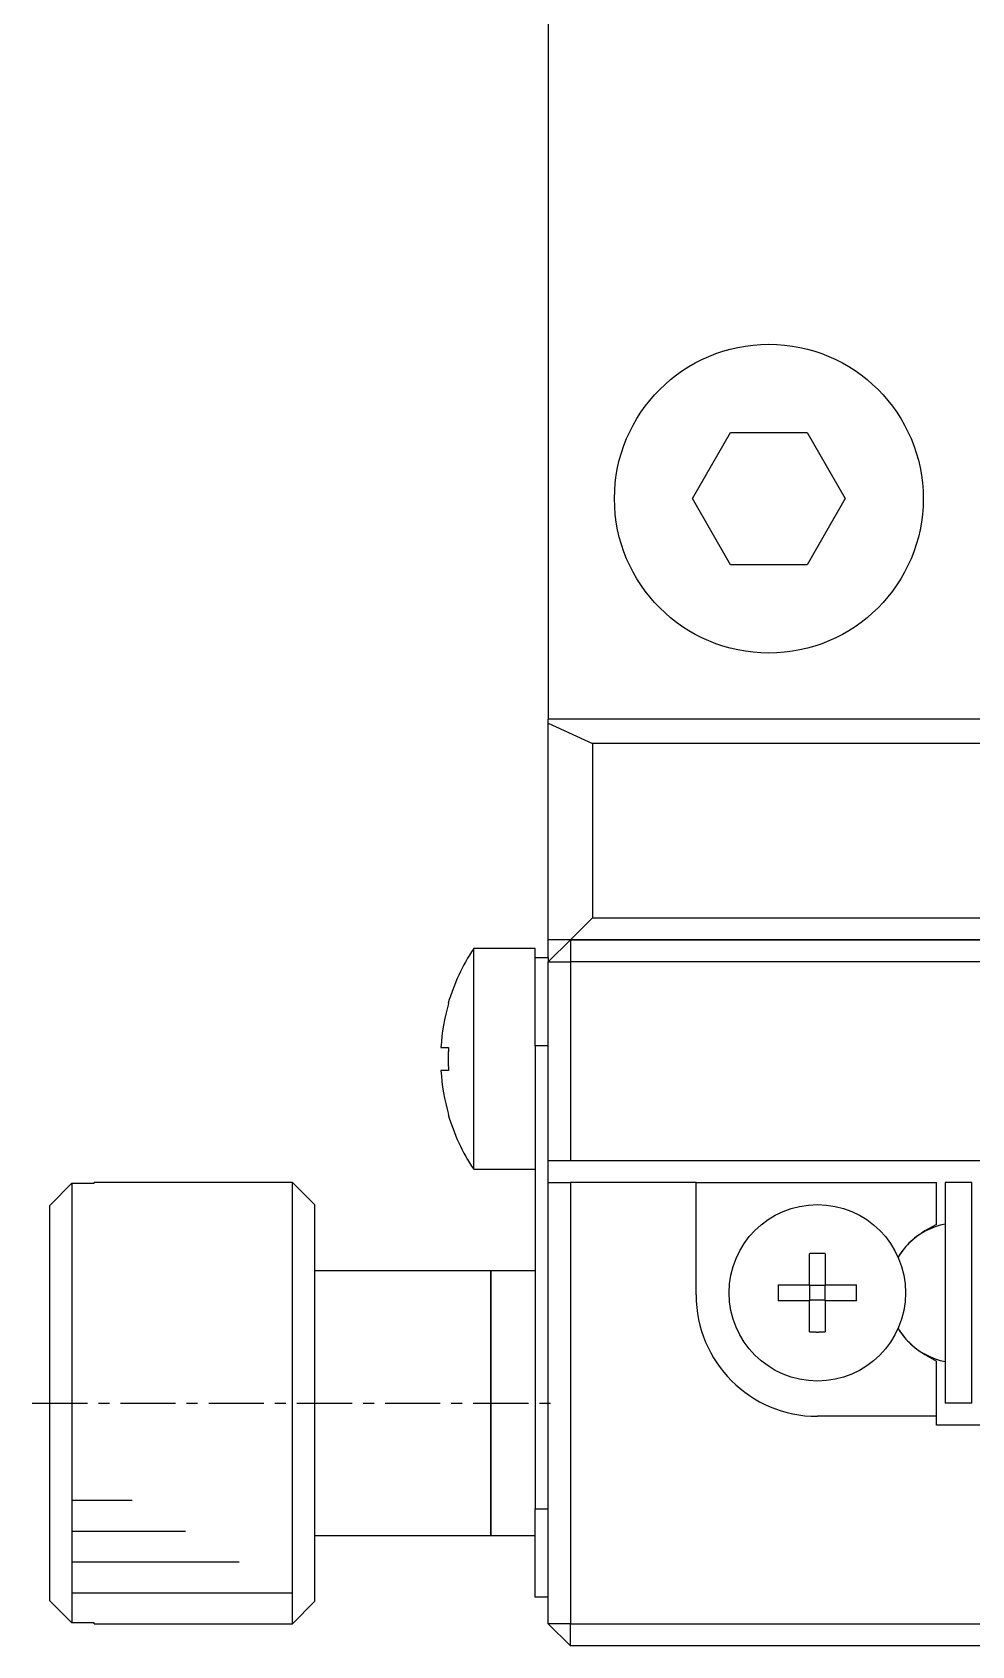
# Model space of a CAD drawing. Extents: x 61 to 317, y 68 to 332.
# Drawn here: x 86.69 to 107.99, y 227.16 to 263.73 of the extents above; entities that cross this region are included whole.
import ezdxf

# ---------------------------------------------------------------- set-up
doc = ezdxf.new("R2010")
doc.units = 0
doc.linetypes.add('CENTER', pattern=[2, 1.25, -0.25, 0.25, -0.25])
doc.layers.get('0').update_dxf_attribs({"linetype": 'CONTINUOUS'})
doc.layers.add('CENTER', color=1, linetype='CENTER')

msp = doc.modelspace()

# ---------------------------------------------------------------- linework, layer by layer
at = {"color": 7, "linetype": 'CONTINUOUS'}
for p, q in [((98.387, 282.663), (98.387, 248.163)), ((101.655, 253.163), (102.521, 254.663)), ((102.521, 254.663), (104.253, 254.663)), ((104.253, 254.663), (105.119, 253.163)), ((102.521, 251.663), (101.655, 253.163)), ((105.119, 253.163), (104.253, 251.663)), ((104.253, 251.663), (102.521, 251.663)), ((101.387, 248.163), (98.387, 248.163)), ((98.387, 248.072), (98.387, 248.163)), ((98.387, 243.163), (98.387, 248.072)), ((98.387, 248.072), (99.387, 247.616)), ((101.737, 248.163), (101.387, 248.163)), ((105.037, 248.163), (101.737, 248.163)), ((105.387, 248.163), (105.037, 248.163)), ((120.387, 248.163), (105.387, 248.163)), ((157.387, 247.616), (99.387, 247.616)), ((99.387, 247.616), (99.387, 243.663)), ((98.887, 243.163), (99.387, 243.663)), ((99.387, 243.663), (157.387, 243.663)), ((96.695, 237.963), (96.695, 242.963)), ((98.087, 242.963), (96.695, 242.963)), ((98.087, 242.763), (98.087, 242.963)), ((98.387, 242.763), (98.387, 243.163)), ((98.887, 243.163), (98.387, 243.163)), ((98.887, 243.163), (98.387, 242.663)), ((109.887, 243.163), (98.887, 243.163)), ((98.887, 243.163), (109.887, 243.163)), ((98.887, 243.163), (98.887, 242.663)), ((98.087, 240.763), (98.087, 242.763)), ((98.087, 242.763), (98.387, 242.763)), ((98.387, 242.763), (98.387, 242.663)), ((98.387, 238.163), (98.387, 242.663)), ((98.387, 242.663), (98.887, 242.663)), ((157.887, 242.663), (98.887, 242.663)), ((98.887, 242.663), (98.887, 238.163)), ((96.118, 241.725), (96.124, 241.722)), ((95.952, 240.723), (96.124, 240.723)), ((98.087, 240.763), (98.087, 239.388)), ((96.124, 240.203), (95.952, 240.203)), ((96.124, 239.204), (96.118, 239.201)), ((98.087, 239.388), (98.087, 230.263)), ((98.387, 238.163), (98.887, 238.163)), ((98.387, 237.663), (98.387, 238.163)), ((98.887, 238.163), (108.187, 238.163)), ((96.695, 237.963), (98.087, 237.963)), ((87.087, 237.145), (87.587, 237.647)), ((87.587, 237.647), (87.587, 227.679)), ((87.587, 237.647), (88.087, 237.647)), ((92.587, 237.663), (88.087, 237.663)), ((88.087, 237.647), (88.087, 237.663)), ((92.587, 227.663), (92.587, 237.663)), ((93.087, 237.163), (92.587, 237.663)), ((98.387, 227.663), (98.387, 237.663)), ((98.387, 237.663), (98.887, 237.663)), ((101.737, 237.663), (98.887, 237.663)), ((98.887, 237.663), (98.887, 227.663)), ((101.737, 237.663), (107.187, 237.663)), ((101.737, 235.113), (101.737, 237.663)), ((107.187, 236.714), (107.187, 237.663)), ((107.387, 237.663), (107.387, 232.663)), ((107.987, 237.663), (107.387, 237.663)), ((107.987, 232.663), (107.987, 237.663)), ((87.087, 228.181), (87.087, 237.145)), ((93.087, 237.163), (93.087, 228.163)), ((107.187, 236.714), (106.927, 236.564)), ((104.307, 235.343), (104.307, 236.049)), ((104.667, 236.049), (104.667, 235.343)), ((97.087, 235.663), (93.087, 235.663)), ((97.087, 235.663), (97.087, 229.663)), ((97.087, 229.663), (97.087, 235.663)), ((98.087, 235.663), (97.087, 235.663)), ((103.601, 235.343), (104.307, 235.343)), ((104.317, 235.333), (104.307, 235.343)), ((104.317, 235.333), (104.657, 235.333)), ((104.317, 234.993), (104.317, 235.333)), ((104.657, 235.333), (104.667, 235.343)), ((104.657, 235.333), (104.657, 234.993)), ((104.667, 235.343), (105.373, 235.343)), ((104.307, 234.983), (103.601, 234.983)), ((104.317, 234.993), (104.307, 234.983)), ((104.307, 234.277), (104.307, 234.983)), ((104.657, 234.993), (104.317, 234.993)), ((104.657, 234.993), (104.667, 234.983)), ((105.373, 234.983), (104.667, 234.983)), ((104.667, 234.983), (104.667, 234.277)), ((106.927, 233.762), (107.187, 233.612)), ((107.187, 232.363), (107.187, 233.612)), ((107.987, 232.663), (107.387, 232.663)), ((107.187, 232.363), (104.487, 232.363)), ((107.187, 232.163), (107.187, 232.363)), ((149.587, 232.163), (107.187, 232.163)), ((98.087, 228.263), (98.087, 230.263)), ((93.087, 229.663), (97.087, 229.663)), ((97.087, 229.663), (98.087, 229.663)), ((98.387, 228.263), (98.087, 228.263)), ((87.587, 227.679), (87.087, 228.181)), ((92.587, 227.663), (93.087, 228.163)), ((88.087, 227.679), (87.587, 227.679)), ((88.087, 227.663), (88.087, 227.679)), ((88.087, 227.663), (92.587, 227.663)), ((98.887, 227.663), (98.387, 227.663)), ((98.887, 227.163), (98.387, 227.663)), ((98.887, 227.663), (157.887, 227.663)), ((98.887, 227.163), (98.887, 227.663)), ((157.887, 227.163), (98.887, 227.163))]:
    msp.add_line(p, q, dxfattribs=at)
at = {"color": 9, "linetype": 'CONTINUOUS'}
for p, q in [((98.387, 240.763), (98.087, 240.763)), ((98.087, 230.263), (98.387, 230.263))]:
    msp.add_line(p, q, dxfattribs=at)
at = {"color": 3, "linetype": 'CONTINUOUS'}
for p, q in [((87.587, 230.463), (88.95, 230.463)), ((87.587, 229.763), (90.162, 229.763)), ((87.587, 229.063), (91.375, 229.063)), ((87.587, 228.363), (92.587, 228.363))]:
    msp.add_line(p, q, dxfattribs=at)
at = {"color": 7, "linetype": 'CONTINUOUS'}
for points in [[(96.124, 240.723, 0), (96.124, 240.719, 0), (96.124, 240.715, 0), (96.124, 240.711, 0), (96.124, 240.707, 0), (96.123, 240.703, 0), (96.123, 240.699, 0), (96.123, 240.695, 0), (96.123, 240.691, 0), (96.123, 240.687, 0), (96.122, 240.682, 0), (96.122, 240.678, 0), (96.122, 240.674, 0), (96.122, 240.67, 0), (96.122, 240.666, 0), (96.122, 240.662, 0), (96.121, 240.658, 0), (96.121, 240.654, 0), (96.121, 240.65, 0), (96.121, 240.646, 0), (96.121, 240.642, 0), (96.121, 240.638, 0), (96.121, 240.634, 0), (96.12, 240.63, 0), (96.12, 240.626, 0), (96.12, 240.622, 0), (96.12, 240.617, 0), (96.12, 240.613, 0), (96.12, 240.609, 0), (96.12, 240.605, 0), (96.12, 240.601, 0), (96.119, 240.597, 0), (96.119, 240.593, 0), (96.119, 240.589, 0), (96.119, 240.585, 0), (96.119, 240.581, 0), (96.119, 240.577, 0), (96.119, 240.573, 0), (96.119, 240.569, 0), (96.119, 240.565, 0), (96.118, 240.561, 0), (96.118, 240.557, 0), (96.118, 240.552, 0), (96.118, 240.548, 0), (96.118, 240.544, 0), (96.118, 240.54, 0), (96.118, 240.536, 0), (96.118, 240.532, 0), (96.118, 240.528, 0), (96.118, 240.524, 0), (96.118, 240.52, 0), (96.118, 240.516, 0), (96.118, 240.512, 0), (96.118, 240.508, 0), (96.118, 240.504, 0), (96.118, 240.5, 0), (96.118, 240.496, 0), (96.118, 240.492, 0), (96.118, 240.487, 0), (96.118, 240.483, 0), (96.118, 240.479, 0), (96.118, 240.475, 0), (96.118, 240.471, 0), (96.118, 240.467, 0), (96.118, 240.463, 0), (96.118, 240.459, 0), (96.118, 240.455, 0), (96.118, 240.451, 0), (96.118, 240.447, 0), (96.118, 240.443, 0), (96.118, 240.439, 0), (96.118, 240.435, 0), (96.118, 240.431, 0), (96.118, 240.426, 0), (96.118, 240.422, 0), (96.118, 240.418, 0), (96.118, 240.414, 0), (96.118, 240.41, 0), (96.118, 240.406, 0), (96.118, 240.402, 0), (96.118, 240.398, 0), (96.118, 240.394, 0), (96.118, 240.39, 0), (96.118, 240.386, 0), (96.118, 240.382, 0), (96.118, 240.378, 0), (96.118, 240.374, 0), (96.118, 240.37, 0), (96.118, 240.366, 0), (96.119, 240.361, 0), (96.119, 240.357, 0), (96.119, 240.353, 0), (96.119, 240.349, 0), (96.119, 240.345, 0), (96.119, 240.341, 0), (96.119, 240.337, 0), (96.119, 240.333, 0), (96.119, 240.329, 0), (96.12, 240.325, 0), (96.12, 240.321, 0), (96.12, 240.317, 0), (96.12, 240.313, 0), (96.12, 240.309, 0), (96.12, 240.305, 0), (96.12, 240.3, 0), (96.12, 240.296, 0), (96.121, 240.292, 0), (96.121, 240.288, 0), (96.121, 240.284, 0), (96.121, 240.28, 0), (96.121, 240.276, 0), (96.121, 240.272, 0), (96.121, 240.268, 0), (96.122, 240.264, 0), (96.122, 240.26, 0), (96.122, 240.256, 0), (96.122, 240.252, 0), (96.122, 240.248, 0), (96.122, 240.244, 0), (96.123, 240.24, 0), (96.123, 240.236, 0), (96.123, 240.231, 0), (96.123, 240.227, 0), (96.123, 240.223, 0), (96.124, 240.219, 0), (96.124, 240.215, 0), (96.124, 240.211, 0), (96.124, 240.207, 0), (96.124, 240.203, 0)], [(104.667, 236.049, 0), (104.664, 236.049, 0), (104.661, 236.05, 0), (104.659, 236.05, 0), (104.656, 236.05, 0), (104.653, 236.05, 0), (104.65, 236.05, 0), (104.647, 236.05, 0), (104.645, 236.05, 0), (104.642, 236.05, 0), (104.639, 236.05, 0), (104.636, 236.05, 0), (104.633, 236.05, 0), (104.63, 236.05, 0), (104.628, 236.05, 0), (104.625, 236.05, 0), (104.622, 236.05, 0), (104.619, 236.05, 0), (104.616, 236.051, 0), (104.614, 236.051, 0), (104.611, 236.051, 0), (104.608, 236.051, 0), (104.605, 236.051, 0), (104.602, 236.051, 0), (104.6, 236.051, 0), (104.597, 236.051, 0), (104.594, 236.051, 0), (104.591, 236.051, 0), (104.588, 236.051, 0), (104.585, 236.051, 0), (104.583, 236.051, 0), (104.58, 236.051, 0), (104.577, 236.051, 0), (104.574, 236.051, 0), (104.571, 236.051, 0), (104.569, 236.051, 0), (104.566, 236.051, 0), (104.563, 236.051, 0), (104.56, 236.051, 0), (104.557, 236.051, 0), (104.555, 236.051, 0), (104.552, 236.051, 0), (104.549, 236.051, 0), (104.546, 236.051, 0), (104.543, 236.051, 0), (104.54, 236.051, 0), (104.538, 236.051, 0), (104.535, 236.052, 0), (104.532, 236.052, 0), (104.529, 236.052, 0), (104.526, 236.052, 0), (104.524, 236.052, 0), (104.521, 236.052, 0), (104.518, 236.052, 0), (104.515, 236.052, 0), (104.512, 236.052, 0), (104.51, 236.052, 0), (104.507, 236.052, 0), (104.504, 236.052, 0), (104.501, 236.052, 0), (104.498, 236.052, 0), (104.495, 236.052, 0), (104.493, 236.052, 0), (104.49, 236.052, 0), (104.487, 236.052, 0), (104.484, 236.052, 0), (104.481, 236.052, 0), (104.479, 236.052, 0), (104.476, 236.052, 0), (104.473, 236.052, 0), (104.47, 236.052, 0), (104.467, 236.052, 0), (104.464, 236.052, 0), (104.462, 236.052, 0), (104.459, 236.052, 0), (104.456, 236.052, 0), (104.453, 236.052, 0), (104.45, 236.052, 0), (104.448, 236.052, 0), (104.445, 236.052, 0), (104.442, 236.052, 0), (104.439, 236.052, 0), (104.436, 236.051, 0), (104.434, 236.051, 0), (104.431, 236.051, 0), (104.428, 236.051, 0), (104.425, 236.051, 0), (104.422, 236.051, 0), (104.419, 236.051, 0), (104.417, 236.051, 0), (104.414, 236.051, 0), (104.411, 236.051, 0), (104.408, 236.051, 0), (104.405, 236.051, 0), (104.403, 236.051, 0), (104.4, 236.051, 0), (104.397, 236.051, 0), (104.394, 236.051, 0), (104.391, 236.051, 0), (104.389, 236.051, 0), (104.386, 236.051, 0), (104.383, 236.051, 0), (104.38, 236.051, 0), (104.377, 236.051, 0), (104.374, 236.051, 0), (104.372, 236.051, 0), (104.369, 236.051, 0), (104.366, 236.051, 0), (104.363, 236.051, 0), (104.36, 236.051, 0), (104.358, 236.051, 0), (104.355, 236.05, 0), (104.352, 236.05, 0), (104.349, 236.05, 0), (104.346, 236.05, 0), (104.344, 236.05, 0), (104.341, 236.05, 0), (104.338, 236.05, 0), (104.335, 236.05, 0), (104.332, 236.05, 0), (104.329, 236.05, 0), (104.327, 236.05, 0), (104.324, 236.05, 0), (104.321, 236.05, 0), (104.318, 236.05, 0), (104.315, 236.05, 0), (104.313, 236.05, 0), (104.31, 236.049, 0), (104.307, 236.049, 0)], [(103.601, 235.343, 0), (103.601, 235.34, 0), (103.6, 235.337, 0), (103.6, 235.335, 0), (103.6, 235.332, 0), (103.6, 235.329, 0), (103.6, 235.326, 0), (103.6, 235.323, 0), (103.6, 235.321, 0), (103.6, 235.318, 0), (103.6, 235.315, 0), (103.6, 235.312, 0), (103.6, 235.309, 0), (103.6, 235.307, 0), (103.6, 235.304, 0), (103.6, 235.301, 0), (103.6, 235.298, 0), (103.6, 235.295, 0), (103.6, 235.292, 0), (103.599, 235.29, 0), (103.599, 235.287, 0), (103.599, 235.284, 0), (103.599, 235.281, 0), (103.599, 235.278, 0), (103.599, 235.276, 0), (103.599, 235.273, 0), (103.599, 235.27, 0), (103.599, 235.267, 0), (103.599, 235.264, 0), (103.599, 235.262, 0), (103.599, 235.259, 0), (103.599, 235.256, 0), (103.599, 235.253, 0), (103.599, 235.25, 0), (103.599, 235.247, 0), (103.599, 235.245, 0), (103.599, 235.242, 0), (103.599, 235.239, 0), (103.599, 235.236, 0), (103.599, 235.233, 0), (103.599, 235.231, 0), (103.599, 235.228, 0), (103.599, 235.225, 0), (103.599, 235.222, 0), (103.599, 235.219, 0), (103.599, 235.217, 0), (103.599, 235.214, 0), (103.599, 235.211, 0), (103.599, 235.208, 0), (103.599, 235.205, 0), (103.598, 235.202, 0), (103.598, 235.2, 0), (103.598, 235.197, 0), (103.598, 235.194, 0), (103.598, 235.191, 0), (103.598, 235.188, 0), (103.598, 235.186, 0), (103.598, 235.183, 0), (103.598, 235.18, 0), (103.598, 235.177, 0), (103.598, 235.174, 0), (103.598, 235.171, 0), (103.598, 235.169, 0), (103.598, 235.166, 0), (103.598, 235.163, 0), (103.598, 235.16, 0), (103.598, 235.157, 0), (103.598, 235.155, 0), (103.598, 235.152, 0), (103.598, 235.149, 0), (103.598, 235.146, 0), (103.598, 235.143, 0), (103.598, 235.141, 0), (103.598, 235.138, 0), (103.598, 235.135, 0), (103.598, 235.132, 0), (103.598, 235.129, 0), (103.598, 235.126, 0), (103.598, 235.124, 0), (103.599, 235.121, 0), (103.599, 235.118, 0), (103.599, 235.115, 0), (103.599, 235.112, 0), (103.599, 235.11, 0), (103.599, 235.107, 0), (103.599, 235.104, 0), (103.599, 235.101, 0), (103.599, 235.098, 0), (103.599, 235.096, 0), (103.599, 235.093, 0), (103.599, 235.09, 0), (103.599, 235.087, 0), (103.599, 235.084, 0), (103.599, 235.081, 0), (103.599, 235.079, 0), (103.599, 235.076, 0), (103.599, 235.073, 0), (103.599, 235.07, 0), (103.599, 235.067, 0), (103.599, 235.065, 0), (103.599, 235.062, 0), (103.599, 235.059, 0), (103.599, 235.056, 0), (103.599, 235.053, 0), (103.599, 235.051, 0), (103.599, 235.048, 0), (103.599, 235.045, 0), (103.599, 235.042, 0), (103.599, 235.039, 0), (103.599, 235.036, 0), (103.6, 235.034, 0), (103.6, 235.031, 0), (103.6, 235.028, 0), (103.6, 235.025, 0), (103.6, 235.022, 0), (103.6, 235.02, 0), (103.6, 235.017, 0), (103.6, 235.014, 0), (103.6, 235.011, 0), (103.6, 235.008, 0), (103.6, 235.006, 0), (103.6, 235.003, 0), (103.6, 235, 0), (103.6, 234.997, 0), (103.6, 234.994, 0), (103.6, 234.991, 0), (103.6, 234.989, 0), (103.601, 234.986, 0), (103.601, 234.983, 0)], [(105.373, 234.983, 0), (105.373, 234.986, 0), (105.373, 234.989, 0), (105.374, 234.991, 0), (105.374, 234.994, 0), (105.374, 234.997, 0), (105.374, 235, 0), (105.374, 235.003, 0), (105.374, 235.006, 0), (105.374, 235.008, 0), (105.374, 235.011, 0), (105.374, 235.014, 0), (105.374, 235.017, 0), (105.374, 235.02, 0), (105.374, 235.022, 0), (105.374, 235.025, 0), (105.374, 235.028, 0), (105.374, 235.031, 0), (105.374, 235.034, 0), (105.374, 235.036, 0), (105.375, 235.039, 0), (105.375, 235.042, 0), (105.375, 235.045, 0), (105.375, 235.048, 0), (105.375, 235.051, 0), (105.375, 235.053, 0), (105.375, 235.056, 0), (105.375, 235.059, 0), (105.375, 235.062, 0), (105.375, 235.065, 0), (105.375, 235.067, 0), (105.375, 235.07, 0), (105.375, 235.073, 0), (105.375, 235.076, 0), (105.375, 235.079, 0), (105.375, 235.081, 0), (105.375, 235.084, 0), (105.375, 235.087, 0), (105.375, 235.09, 0), (105.375, 235.093, 0), (105.375, 235.096, 0), (105.375, 235.098, 0), (105.375, 235.101, 0), (105.375, 235.104, 0), (105.375, 235.107, 0), (105.375, 235.11, 0), (105.375, 235.112, 0), (105.375, 235.115, 0), (105.375, 235.118, 0), (105.375, 235.121, 0), (105.376, 235.124, 0), (105.376, 235.126, 0), (105.376, 235.129, 0), (105.376, 235.132, 0), (105.376, 235.135, 0), (105.376, 235.138, 0), (105.376, 235.141, 0), (105.376, 235.143, 0), (105.376, 235.146, 0), (105.376, 235.149, 0), (105.376, 235.152, 0), (105.376, 235.155, 0), (105.376, 235.157, 0), (105.376, 235.16, 0), (105.376, 235.163, 0), (105.376, 235.166, 0), (105.376, 235.169, 0), (105.376, 235.171, 0), (105.376, 235.174, 0), (105.376, 235.177, 0), (105.376, 235.18, 0), (105.376, 235.183, 0), (105.376, 235.186, 0), (105.376, 235.188, 0), (105.376, 235.191, 0), (105.376, 235.194, 0), (105.376, 235.197, 0), (105.376, 235.2, 0), (105.376, 235.202, 0), (105.375, 235.205, 0), (105.375, 235.208, 0), (105.375, 235.211, 0), (105.375, 235.214, 0), (105.375, 235.217, 0), (105.375, 235.219, 0), (105.375, 235.222, 0), (105.375, 235.225, 0), (105.375, 235.228, 0), (105.375, 235.231, 0), (105.375, 235.233, 0), (105.375, 235.236, 0), (105.375, 235.239, 0), (105.375, 235.242, 0), (105.375, 235.245, 0), (105.375, 235.247, 0), (105.375, 235.25, 0), (105.375, 235.253, 0), (105.375, 235.256, 0), (105.375, 235.259, 0), (105.375, 235.262, 0), (105.375, 235.264, 0), (105.375, 235.267, 0), (105.375, 235.27, 0), (105.375, 235.273, 0), (105.375, 235.276, 0), (105.375, 235.278, 0), (105.375, 235.281, 0), (105.375, 235.284, 0), (105.375, 235.287, 0), (105.374, 235.29, 0), (105.374, 235.292, 0), (105.374, 235.295, 0), (105.374, 235.298, 0), (105.374, 235.301, 0), (105.374, 235.304, 0), (105.374, 235.307, 0), (105.374, 235.309, 0), (105.374, 235.312, 0), (105.374, 235.315, 0), (105.374, 235.318, 0), (105.374, 235.321, 0), (105.374, 235.323, 0), (105.374, 235.326, 0), (105.374, 235.329, 0), (105.374, 235.332, 0), (105.374, 235.335, 0), (105.373, 235.337, 0), (105.373, 235.34, 0), (105.373, 235.343, 0)], [(104.307, 234.277, 0), (104.31, 234.277, 0), (104.313, 234.277, 0), (104.315, 234.276, 0), (104.318, 234.276, 0), (104.321, 234.276, 0), (104.324, 234.276, 0), (104.327, 234.276, 0), (104.329, 234.276, 0), (104.332, 234.276, 0), (104.335, 234.276, 0), (104.338, 234.276, 0), (104.341, 234.276, 0), (104.344, 234.276, 0), (104.346, 234.276, 0), (104.349, 234.276, 0), (104.352, 234.276, 0), (104.355, 234.276, 0), (104.358, 234.276, 0), (104.36, 234.276, 0), (104.363, 234.276, 0), (104.366, 234.275, 0), (104.369, 234.275, 0), (104.372, 234.275, 0), (104.374, 234.275, 0), (104.377, 234.275, 0), (104.38, 234.275, 0), (104.383, 234.275, 0), (104.386, 234.275, 0), (104.389, 234.275, 0), (104.391, 234.275, 0), (104.394, 234.275, 0), (104.397, 234.275, 0), (104.4, 234.275, 0), (104.403, 234.275, 0), (104.405, 234.275, 0), (104.408, 234.275, 0), (104.411, 234.275, 0), (104.414, 234.275, 0), (104.417, 234.275, 0), (104.419, 234.275, 0), (104.422, 234.275, 0), (104.425, 234.275, 0), (104.428, 234.275, 0), (104.431, 234.275, 0), (104.434, 234.275, 0), (104.436, 234.275, 0), (104.439, 234.275, 0), (104.442, 234.275, 0), (104.445, 234.275, 0), (104.448, 234.275, 0), (104.45, 234.275, 0), (104.453, 234.275, 0), (104.456, 234.275, 0), (104.459, 234.274, 0), (104.462, 234.274, 0), (104.464, 234.274, 0), (104.467, 234.274, 0), (104.47, 234.274, 0), (104.473, 234.274, 0), (104.476, 234.274, 0), (104.479, 234.274, 0), (104.481, 234.274, 0), (104.484, 234.274, 0), (104.487, 234.274, 0), (104.49, 234.274, 0), (104.493, 234.274, 0), (104.495, 234.274, 0), (104.498, 234.274, 0), (104.501, 234.274, 0), (104.504, 234.274, 0), (104.507, 234.274, 0), (104.51, 234.274, 0), (104.512, 234.274, 0), (104.515, 234.274, 0), (104.518, 234.275, 0), (104.521, 234.275, 0), (104.524, 234.275, 0), (104.526, 234.275, 0), (104.529, 234.275, 0), (104.532, 234.275, 0), (104.535, 234.275, 0), (104.538, 234.275, 0), (104.54, 234.275, 0), (104.543, 234.275, 0), (104.546, 234.275, 0), (104.549, 234.275, 0), (104.552, 234.275, 0), (104.555, 234.275, 0), (104.557, 234.275, 0), (104.56, 234.275, 0), (104.563, 234.275, 0), (104.566, 234.275, 0), (104.569, 234.275, 0), (104.571, 234.275, 0), (104.574, 234.275, 0), (104.577, 234.275, 0), (104.58, 234.275, 0), (104.583, 234.275, 0), (104.585, 234.275, 0), (104.588, 234.275, 0), (104.591, 234.275, 0), (104.594, 234.275, 0), (104.597, 234.275, 0), (104.6, 234.275, 0), (104.602, 234.275, 0), (104.605, 234.275, 0), (104.608, 234.275, 0), (104.611, 234.276, 0), (104.614, 234.276, 0), (104.616, 234.276, 0), (104.619, 234.276, 0), (104.622, 234.276, 0), (104.625, 234.276, 0), (104.628, 234.276, 0), (104.63, 234.276, 0), (104.633, 234.276, 0), (104.636, 234.276, 0), (104.639, 234.276, 0), (104.642, 234.276, 0), (104.645, 234.276, 0), (104.647, 234.276, 0), (104.65, 234.276, 0), (104.653, 234.276, 0), (104.656, 234.276, 0), (104.659, 234.276, 0), (104.661, 234.277, 0), (104.664, 234.277, 0), (104.667, 234.277, 0)]]:
    msp.add_polyline3d(points, dxfattribs=at)
for centre, radius in [((103.387, 253.163), 3.5), ((104.487, 235.163), 2)]:
    msp.add_circle(centre, radius, dxfattribs=at)
for centre, radius, start, end in [((100.437, 240.463), 4.5, 146.251, 163.7142), ((100.437, 240.463), 4.492, 163.7306, 176.6822), ((100.437, 240.463), 4.492, 183.3178, 196.2694), ((100.437, 240.463), 4.5, 196.2858, 213.749), ((107.687, 235.163), 1.587, 100.893, 135.0002), ((107.802, 235.048), 1.75, 135, 148.1185), ((107.687, 235.163), 1.587, 135.0002, 149.5667), ((107.802, 235.048), 1.75, 120, 135), ((104.487, 235.113), 2.75, 180, 270), ((107.802, 235.278), 1.75, 211.8815, 225), ((107.687, 235.163), 1.587, 210.4333, 224.9998), ((107.687, 235.163), 1.587, 224.9998, 259.107), ((107.802, 235.278), 1.75, 225, 240)]:
    msp.add_arc(centre, radius, start, end, dxfattribs=at)
at = {"layer": 'CENTER', "color": 1, "linetype": 'CENTER'}
msp.add_line((86.687, 232.663), (98.487, 232.663), dxfattribs=at)

doc.saveas('drawing.dxf')
